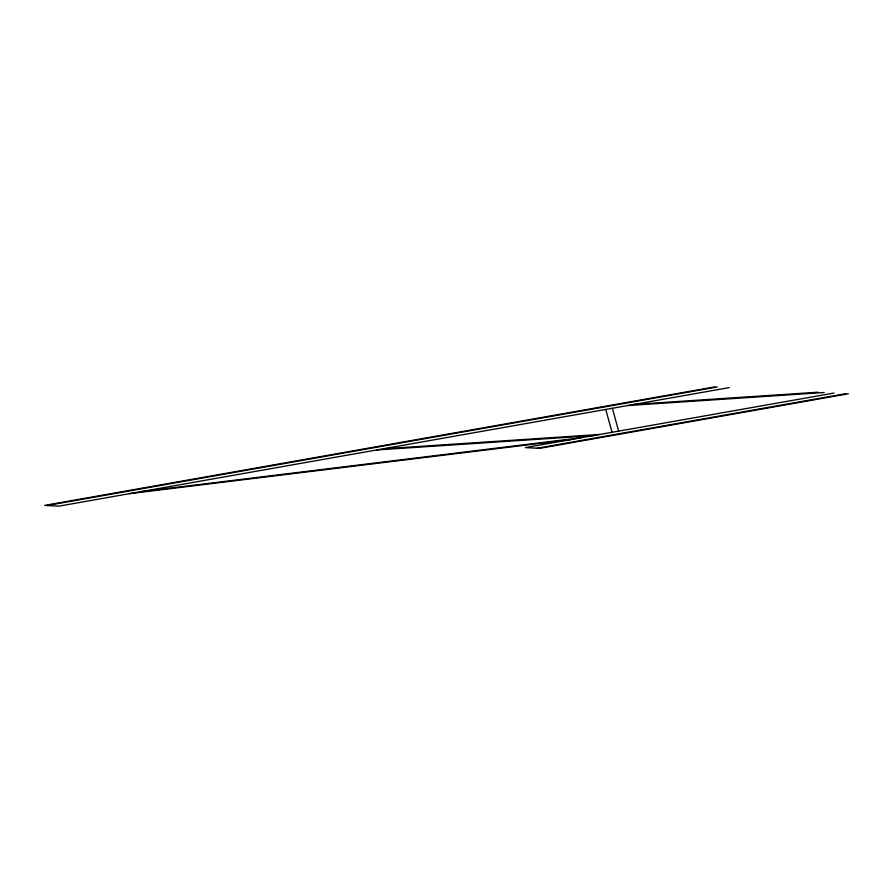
<?xml version="1.0" encoding="UTF-8"?>
<svg xmlns="http://www.w3.org/2000/svg" width="893" height="893" viewBox="0 0 893 893"><rect width="100%" height="100%" fill="white"/><g stroke="black" fill="none" stroke-linecap="round" stroke-linejoin="round"><path stroke-width="1.34" d="M714.936 386.859L44.65 505.393L58.949 506.141L729.224 387.607M47.028 505.516L717.313 386.982M834.051 393.032L525.374 447.616L539.662 448.353L848.35 393.768M537.285 448.23L845.972 393.646M140.089 491.786L580.986 437.782M129.496 493.662L570.393 439.657M634.343 404.384L818.021 392.194M627.723 405.556L824.206 392.518M383.008 448.833L599.862 434.444M376.399 449.994L593.242 435.617M612.364 408.268L618.648 431.118M605.755 409.44L612.04 432.29"/></g></svg>
